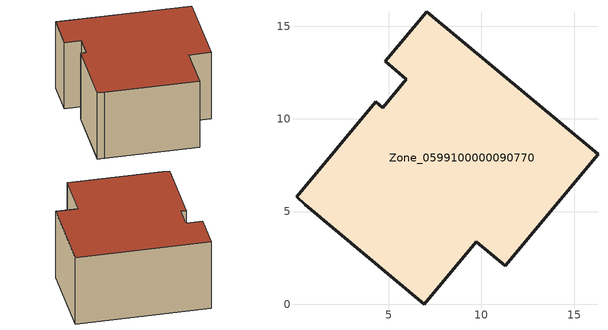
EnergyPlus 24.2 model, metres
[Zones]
Zone_0599100000090770
 floor ground (C_G): 7.04,15.78 16.29,8.08 11.28,2.08 9.73,3.38 6.91,0 0.49,5.36 0.02,5.79 4.3,10.92 4.68,10.61 5.94,12.14 4.8,13.1 z0
 wall outside (C_F): 16.29,8.08 7.04,15.78 4.8,13.1 5.94,12.14 4.68,10.61 4.3,10.92 0.02,5.79 0.49,5.36 6.91,0 9.73,3.38 11.28,2.08 16.29,8.08 z0:6.69
 roof outside (C_R): 0.02,5.79 0.49,5.36 6.91,0 9.73,3.38 11.28,2.08 16.29,8.08 7.04,15.78 4.8,13.1 5.94,12.14 4.68,10.61 4.3,10.92 z6.69
[BUILDING]
Pand.0599100000090770: North Axis=0; Terrain=City; Loads Convergence Tolerance Value=0.04; Temperature Convergence Tolerance Value=0.4; Solar Distribution=FullExterior; Maximum Number of Warmup Days=25; Minimum Number of Warmup Days=1
[Site:Location]
Rotterdam.The.Hague.AP_ZH_NLD Design_Conditions: Latitude=51.96; Longitude=4.45; Time Zone=1; Elevation=-4.5
[SITE:GROUNDTEMPERATURE:BUILDINGSURFACE]
18, 18, 18, 18, 18, 18, 18, 18, 18, 18, 18, 18
[MATERIAL] Thermal Absorptance=0.9; Solar Absorptance=0.7; Visible Absorptance=0.7
Name | Roughness | Thickness | Conductivity | Density | Specific Heat
G.D.1965-1974 | MediumSmooth | 0.15 | 0.882353 | 540 | 1210
F.D.1965-1974 | Rough | 0.3 | 0.697674 | 1920 | 840
R.D.1965-1974 | MediumRough | 0.2 | 0.232558 | 1500 | 1000
[CONSTRUCTION]
C_G: G.D.1965-1974
C_F: F.D.1965-1974
C_R: R.D.1965-1974
[ZONE]
Zone_0599100000090770: Type=1; Multiplier=1; Ceiling Height=Autocalculate; Volume=Autocalculate; Floor Area=autocalculate; Part of Total Floor Area=Yes
[ZONEINFILTRATION:DESIGNFLOWRATE]
Infil_Zone_0599100000090770: Zone or ZoneList or Space or SpaceList=Zone_0599100000090770; Schedule=AlwaysOn; Design Flow Rate Calculation Method=Flow/Area; Flow Rate per Floor Area=0.0042; Constant Term Coefficient=1; Temperature Term Coefficient=0; Velocity Term Coefficient=0; Velocity Squared Term Coefficient=0
[HVACTEMPLATE:ZONE:IDEALLOADSAIRSYSTEM]
Zone_0599100000090770: Maximum Heating Supply Air Temperature=50; Minimum Cooling Supply Air Temperature=13; Maximum Heating Supply Air Humidity Ratio=0.0156; Minimum Cooling Supply Air Humidity Ratio=0.0077; Heating Limit=NoLimit; Cooling Limit=NoLimit; Dehumidification Control Type=ConstantSensibleHeatRatio; Cooling Sensible Heat Ratio=0.7; Dehumidification Setpoint=60; Humidification Control Type=None; Humidification Setpoint=30; Outdoor Air Method=None; Outdoor Air Flow Rate per Person=0.00944; Outdoor Air Flow Rate per Zone Floor Area=0; Outdoor Air Flow Rate per Zone=0; Demand Controlled Ventilation Type=None; Outdoor Air Economizer Type=NoEconomizer; Heat Recovery Type=None; Sensible Heat Recovery Effectiveness=0.7; Latent Heat Recovery Effectiveness=0.65
[ZONECONTROL:THERMOSTAT]
ThermostatControl_Zone_0599100000090770: Zone or ZoneList=Zone_0599100000090770; Control Type Schedule=DualSetpointControlType; Control 1=Thermostat_Zone_0599100000090770; Temperature Difference Between Cutout And Setpoint=0
[THERMOSTATSETPOINT:DUALSETPOINT]
Thermostat_Zone_0599100000090770: Heating Setpoint Temperature Schedule=HeatingSetpoint_Zone_0599100000090770; Cooling Setpoint Temperature Schedule=CoolingSetpoint_Zone_0599100000090770
[SCHEDULE:COMPACT]
HeatingSetpoint_Zone_0599100000090770: Through: 12/31, For: AllDays, Until: 24:00, 21
CoolingSetpoint_Zone_0599100000090770: Through: 12/31, For: AllDays, Until: 24:00, 24
DualSetpointControlType: Through: 12/31, For: AllDays, Until: 24:00, 4
AlwaysOn: Through: 12/31, For: AllDays, Until: 24:00, 1
